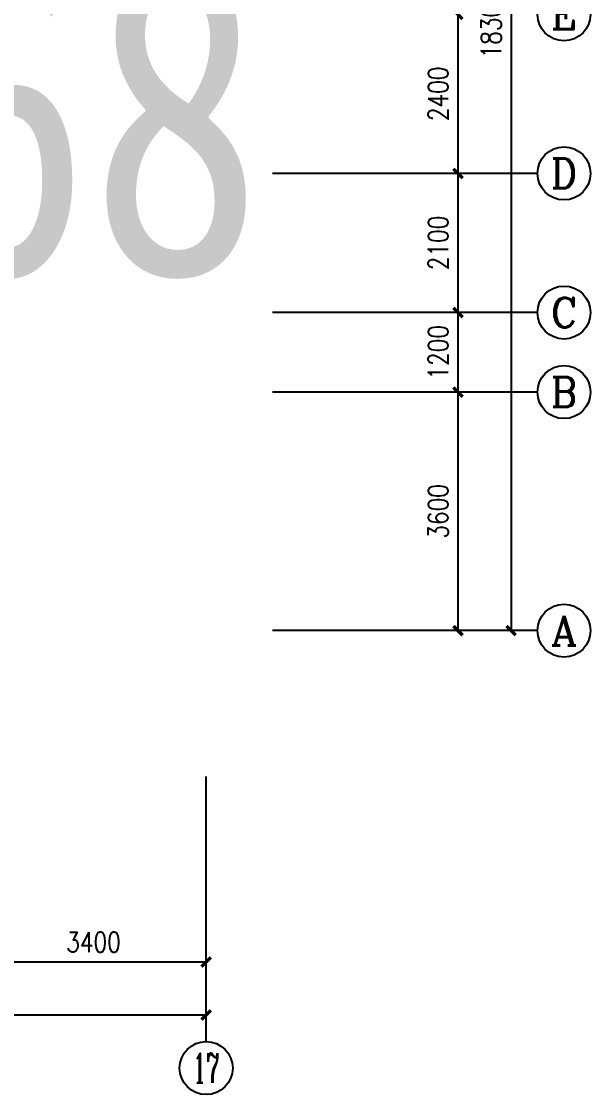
# Model space of a CAD drawing. Header units: millimetres. Extents: x 643 to 40043, y 348 to 31548.
# Drawn here: x 31456 to 40043, y 348 to 16540 of the extents above; entities that cross this region are included whole.
import ezdxf
from ezdxf.enums import TextEntityAlignment as Align

# ---------------------------------------------------------------- set-up
doc = ezdxf.new("R2010")
doc.units = ezdxf.units.MM
for name, color, linetype in [('AXIS', 3, 'Continuous'), ('AXIS_TEXT', 7, 'Continuous'), ('PUB_TEXT', 7, 'Continuous'), ('PUB_WINDW', 7, 'Continuous')]:
    doc.layers.add(name, color=color, linetype=linetype)
doc.styles.add('-宋体', font='SimSun.ttf', dxfattribs={"width": 0.8})
doc.styles.add('COMPLEX', font='COMPLEX')
doc.styles.add('DIM_FONT', font='SIMPLEX', dxfattribs={"width": 0.8})
doc.dimstyles.new('AXIS', dxfattribs={"dimtxt": 300, "dimasz": 1, "dimexe": 250, "dimexo": 300, "dimgap": 0.09, "dimtad": 1, "dimdec": 0, "dimzin": 0, "dimdsep": 46, "dimtxsty": 'DIM_FONT', "dimblk": '_DIMX', "dimcen": 0.09, "dimse1": 1, "dimse2": 1, "dimclrt": 7, "dimadec": 0, "dimazin": 0, "dimtfac": 1, "dimtdec": 0, "dimtix": 1, "dimtmove": 2, "dimatfit": 3, "dimldrblk": '_DIMX', "dimfxl": 1, "dimtolj": 1, "dimtzin": 0, "dimarcsym": 0})

# ---------------------------------------------------------------- blocks, each defined once
blk = doc.blocks.new('_DIMX')
at = {"const_width": 50}
blk.add_lwpolyline([(-70, -70), (70, 70)], dxfattribs=at)
blk = doc.blocks.new('*D63')
at = {"color": 0, "linetype": 'ByBlock', "transparency": 16777216}
blk.add_line((-209212, 24481), (-209212, 22083), dxfattribs=at)
at = {"layer": 'DEFPOINTS', "color": 0, "linetype": 'ByBlock', "transparency": 16777216}
for p in [(-212012, 24482), (-212012, 22082), (-209212, 22082)]:
    blk.add_point(p, dxfattribs=at)
at = {"color": 0, "linetype": 'ByBlock', "transparency": 16777216}
for p, rotation in [((-209212, 24482), 90), ((-209212, 22082), 270)]:
    blk.add_blockref('_DIMX', p, dxfattribs=dict(at, rotation=rotation))
at = {"color": 7, "linetype": 'ByBlock', "transparency": 16777216, "insert": (-209512, 23282), "char_height": 300, "attachment_point": 5, "rotation": 90, "style": 'DIM_FONT'}
blk.add_mtext('\\A1;2400', dxfattribs=at)
blk = doc.blocks.new('*D62')
at = {"color": 0, "linetype": 'ByBlock', "transparency": 16777216}
blk.add_line((-209212, 19981), (-209212, 18783), dxfattribs=at)
at = {"layer": 'DEFPOINTS', "color": 0, "linetype": 'ByBlock', "transparency": 16777216}
for p in [(-212012, 19982), (-212012, 18782), (-209212, 18782)]:
    blk.add_point(p, dxfattribs=at)
at = {"color": 0, "linetype": 'ByBlock', "transparency": 16777216}
for p, rotation in [((-209212, 19982), 90), ((-209212, 18782), 270)]:
    blk.add_blockref('_DIMX', p, dxfattribs=dict(at, rotation=rotation))
at = {"color": 7, "linetype": 'ByBlock', "transparency": 16777216, "insert": (-209512, 19382), "char_height": 300, "attachment_point": 5, "rotation": 90, "style": 'DIM_FONT'}
blk.add_mtext('\\A1;1200', dxfattribs=at)
blk = doc.blocks.new('*D61')
at = {"color": 0, "linetype": 'ByBlock', "transparency": 16777216}
blk.add_line((-209212, 22081), (-209212, 19983), dxfattribs=at)
at = {"layer": 'DEFPOINTS', "color": 0, "linetype": 'ByBlock', "transparency": 16777216}
for p in [(-212012, 22082), (-212012, 19982), (-209212, 19982)]:
    blk.add_point(p, dxfattribs=at)
at = {"color": 0, "linetype": 'ByBlock', "transparency": 16777216}
for p, rotation in [((-209212, 22082), 90), ((-209212, 19982), 270)]:
    blk.add_blockref('_DIMX', p, dxfattribs=dict(at, rotation=rotation))
at = {"color": 7, "linetype": 'ByBlock', "transparency": 16777216, "insert": (-209512, 21032), "char_height": 300, "attachment_point": 5, "rotation": 90, "style": 'DIM_FONT'}
blk.add_mtext('\\A1;2100', dxfattribs=at)
blk = doc.blocks.new('*D56')
at = {"color": 0, "linetype": 'ByBlock', "transparency": 16777216}
blk.add_line((-209212, 18781), (-209212, 15183), dxfattribs=at)
at = {"layer": 'DEFPOINTS', "color": 0, "linetype": 'ByBlock', "transparency": 16777216}
for p in [(-212012, 18782), (-212012, 15182), (-209212, 15182)]:
    blk.add_point(p, dxfattribs=at)
at = {"color": 0, "linetype": 'ByBlock', "transparency": 16777216}
for p, rotation in [((-209212, 18782), 90), ((-209212, 15182), 270)]:
    blk.add_blockref('_DIMX', p, dxfattribs=dict(at, rotation=rotation))
at = {"color": 7, "linetype": 'ByBlock', "transparency": 16777216, "insert": (-209512, 16982), "char_height": 300, "attachment_point": 5, "rotation": 90, "style": 'DIM_FONT'}
blk.add_mtext('\\A1;3600', dxfattribs=at)
blk = doc.blocks.new('*D55')
at = {"color": 0, "linetype": 'ByBlock', "transparency": 16777216}
blk.add_line((-208412, 33481), (-208412, 15183), dxfattribs=at)
at = {"layer": 'DEFPOINTS', "color": 0, "linetype": 'ByBlock', "transparency": 16777216}
for p in [(-212012, 33482), (-212012, 15182), (-208412, 15182)]:
    blk.add_point(p, dxfattribs=at)
at = {"color": 0, "linetype": 'ByBlock', "transparency": 16777216}
for p, rotation in [((-208412, 33482), 90), ((-208412, 15182), 270)]:
    blk.add_blockref('_DIMX', p, dxfattribs=dict(at, rotation=rotation))
at = {"color": 7, "linetype": 'ByBlock', "transparency": 16777216, "insert": (-208712, 24332), "char_height": 300, "attachment_point": 5, "rotation": 90, "style": 'DIM_FONT'}
blk.add_mtext('\\A1;18300', dxfattribs=at)
blk = doc.blocks.new('_AXISO')
blk.add_circle((0, 0), 0.5)
at = {"layer": 'AXIS_TEXT', "style": 'COMPLEX', "width": 1.041667}
blk.add_attdef('A', text='', height=0.56, dxfattribs=at).set_placement((-0.25, -0.28), (0.25, -0.28), align=Align.FIT)
blk = doc.blocks.new('*D41')
at = {"color": 0, "linetype": 'ByBlock', "transparency": 16777216}
blk.add_line((-213013, 9382), (-240811, 9382), dxfattribs=at)
at = {"layer": 'DEFPOINTS', "color": 0, "linetype": 'ByBlock', "transparency": 16777216}
for p in [(-240812, 12982), (-213012, 12982), (-240812, 9382)]:
    blk.add_point(p, dxfattribs=at)
at = {"color": 0, "linetype": 'ByBlock', "transparency": 16777216, "rotation": 180}
blk.add_blockref('_DIMX', (-240812, 9382), dxfattribs=at)
at = {"color": 0, "linetype": 'ByBlock', "transparency": 16777216}
blk.add_blockref('_DIMX', (-213012, 9382), dxfattribs=at)
at = {"color": 7, "linetype": 'ByBlock', "transparency": 16777216, "insert": (-226912, 9682), "char_height": 300, "attachment_point": 5, "style": 'DIM_FONT'}
blk.add_mtext('\\A1;27800', dxfattribs=at)
blk = doc.blocks.new('*D57')
at = {"color": 0, "linetype": 'ByBlock', "transparency": 16777216}
blk.add_line((-213013, 10182), (-216411, 10182), dxfattribs=at)
at = {"layer": 'DEFPOINTS', "color": 0, "linetype": 'ByBlock', "transparency": 16777216}
for p in [(-216412, 12982), (-213012, 12982), (-216412, 10182)]:
    blk.add_point(p, dxfattribs=at)
at = {"color": 0, "linetype": 'ByBlock', "transparency": 16777216, "rotation": 180}
blk.add_blockref('_DIMX', (-216412, 10182), dxfattribs=at)
at = {"color": 0, "linetype": 'ByBlock', "transparency": 16777216}
blk.add_blockref('_DIMX', (-213012, 10182), dxfattribs=at)
at = {"color": 7, "linetype": 'ByBlock', "transparency": 16777216, "insert": (-214712, 10482), "char_height": 300, "attachment_point": 5, "style": 'DIM_FONT'}
blk.add_mtext('\\A1;3400', dxfattribs=at)
blk = doc.blocks.new('1T4F68')
at = {"layer": 'AXIS', "color": 7}
for p, q in [((34305.8, -14944.5), (30305.8, -14944.5)), ((34305.8, -17044.5), (30305.8, -17044.5)), ((34305.8, -18244.5), (30305.8, -18244.5)), ((34305.8, -21844.5), (30305.8, -21844.5)), ((29305.8, -28044.5), (29305.8, -24044.5))]:
    blk.add_line(p, q, dxfattribs=at)
ref = blk.add_blockref('_AXISO', (34705.8, -12544.5), dxfattribs=dict(at, xscale=800, yscale=800, zscale=800))
ref.add_attrib('A', 'E', dxfattribs={"layer": 'AXIS_TEXT', "height": 448, "style": 'COMPLEX', "width": 1.171875}).set_placement((34505.8, -12768.5), (34905.8, -12768.5), align=Align.FIT)
ref = blk.add_blockref('_AXISO', (34705.8, -14944.5), dxfattribs=dict(at, xscale=800, yscale=800, zscale=800))
ref.add_attrib('A', 'D', dxfattribs={"layer": 'AXIS_TEXT', "height": 448, "style": 'COMPLEX', "width": 1.102941}).set_placement((34505.8, -15168.5), (34905.8, -15168.5), align=Align.FIT)
ref = blk.add_blockref('_AXISO', (34705.8, -17044.5), dxfattribs=dict(at, xscale=800, yscale=800, zscale=800))
ref.add_attrib('A', 'C', dxfattribs={"layer": 'AXIS_TEXT', "height": 448, "style": 'COMPLEX', "width": 1.25}).set_placement((34505.8, -17268.5), (34905.8, -17268.5), align=Align.FIT)
ref = blk.add_blockref('_AXISO', (34705.8, -18244.5), dxfattribs=dict(at, xscale=800, yscale=800, zscale=800))
ref.add_attrib('A', 'B', dxfattribs={"layer": 'AXIS_TEXT', "height": 448, "style": 'COMPLEX', "width": 1.102941}).set_placement((34505.8, -18468.5), (34905.8, -18468.5), align=Align.FIT)
at = {"layer": 'AXIS', "color": 7, "xscale": 800, "yscale": 800, "zscale": 800}
blk.add_blockref('_AXISO', (34705.8, -21844.5), dxfattribs=at).add_auto_attribs({'A': 'A'})
at = {"layer": 'AXIS', "color": 7}
ref = blk.add_blockref('_AXISO', (29305.8, -28444.5), dxfattribs=dict(at, xscale=800, yscale=800, zscale=800))
ref.add_attrib('A', '17', dxfattribs={"layer": 'AXIS_TEXT', "height": 448, "style": 'COMPLEX', "width": 0.646552}).set_placement((29105.8, -28668.5), (29505.8, -28668.5), align=Align.FIT)
for p1, p2, distance, picture, middle in [((30305.8, -3544.5), (30305.8, -21844.5), 3600, '*D55', (33605.8, -12694.5)), ((29305.8, -24044.5), (1505.8, -24044.5), 3600, '*D41', (15405.8, -27344.5)), ((29305.8, -24044.5), (25905.8, -24044.5), 2800, '*D57', (27605.8, -26544.5))]:
    dim = blk.add_aligned_dim(p1=p1, p2=p2, distance=distance, dimstyle='AXIS', dxfattribs=at)
    dim.commit()
    dim.dimension.update_dxf_attribs({"geometry": picture, "text_midpoint": middle, "insert": (242318.1, -37026.6)})
for base, p1, p2, picture, middle in [((33105.8, -14944.5), (30305.8, -12544.5), (30305.8, -14944.5), '*D63', (32805.8, -13744.5)), ((33105.8, -17044.5), (30305.8, -14944.5), (30305.8, -17044.5), '*D61', (32805.8, -15994.5)), ((33105.8, -18244.5), (30305.8, -17044.5), (30305.8, -18244.5), '*D62', (32805.8, -17644.5)), ((33105.8, -21844.5), (30305.8, -18244.5), (30305.8, -21844.5), '*D56', (32805.8, -20044.5))]:
    dim = blk.add_linear_dim(base=base, p1=p1, p2=p2, angle=90, dimstyle='AXIS', dxfattribs=at)
    dim.commit()
    dim.dimension.update_dxf_attribs({"geometry": picture, "text_midpoint": middle, "insert": (242318.1, -37026.6)})

msp = doc.modelspace()

# ---------------------------------------------------------------- block references
at = {"layer": 'PUB_WINDW'}
msp.add_blockref('1T4F68', (4937, 29192), dxfattribs=at)

# ---------------------------------------------------------------- texts
at = {"layer": 'PUB_TEXT', "style": '-宋体', "width": 0.8}
msp.add_text('1T4F68', height=4800, dxfattribs=at).set_placement((19428, 12734))

doc.saveas('drawing.dxf')
